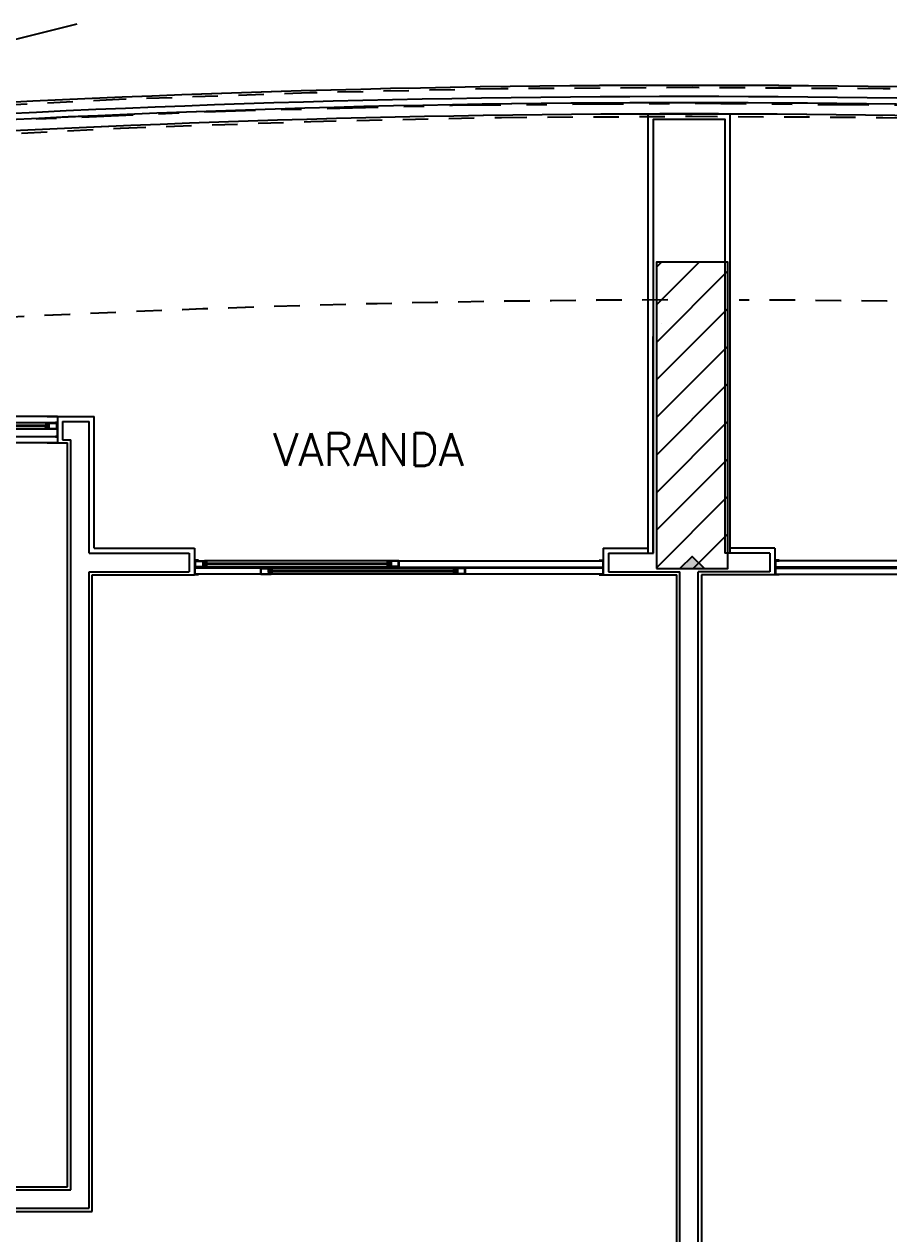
# Model space of a CAD drawing. Header units: millimetres. Extents: x 188.6 to 263.2, y 40.1 to 120.1.
# Drawn here: x 226.05 to 230.28, y 75.57 to 81.49 of the extents above; entities that cross this region are included whole.
import ezdxf

# ---------------------------------------------------------------- set-up
doc = ezdxf.new("R2010")
doc.units = ezdxf.units.MM
for name, pattern in [('ACAD_ISO14W100', [24, 12, -3, 0, -3, 0, -3, 0, -3]), ('DASHDOT2', [0.5, 0.25, -0.125, 0, -0.125]), ('HIDDEN2', [0.1875, 0.125, -0.0625])]:
    doc.linetypes.add(name, pattern=pattern)
for name, color, linetype in [('ARQ', 8, 'Continuous'), ('ARQ-TXT', 8, 'Continuous'), ('ESTR-PILARES', 11, 'Continuous'), ('ESTR-VIGAS', 11, 'HIDDEN2'), ('ESTRUTURA', 7, 'Continuous'), ('SPDA-MALHA', 162, 'ACAD_ISO14W100')]:
    doc.layers.add(name, color=color, linetype=linetype)
doc.styles.add('60-75', font='romans.shx', dxfattribs={"height": 0.12})

# ---------------------------------------------------------------- blocks, each defined once
blk = doc.blocks.new('varanda pav tipo')
at = {"color": 0, "linetype": 'Continuous'}
for radius, start, end in [(66.1415, 81.899467, 98.100485), (66.0865, 81.940842, 98.059109), (66.0565, 81.963438, 98.036513), (66.0015, 82.004914, 97.995038)]:
    blk.add_arc((21.85, -66.1865), radius, start, end, dxfattribs=at)
at = {"color": 0, "linetype": 'ByBlock'}
for start, end in [(90.120398, 94.040816), (85.900109, 89.819671)]:
    blk.add_arc((21.8853, -67.5842), 66.4892, start, end, dxfattribs=at)
blk = doc.blocks.new('XREF-TIPO$0$A$C491F7D64-flat-1')
for p, q in [((-0.057, 0.03), (-0.005, 0.03)), ((-0.057, 0.03), (-0.057, 0)), ((-0.055, 0.028), (-0.019, 0.028)), ((-0.055, 0.002), (-0.055, 0.028)), ((-0.055, 0.002), (-0.007, 0.002)), ((-0.019, 0.028), (-0.019, 0.008)), ((-0.007, 0.008), (-0.019, 0.008)), ((-0.017, 0.03), (-0.017, 0.02)), ((-0.005, 0.02), (-0.017, 0.02)), ((-0.017, 0.02), (-0.017, 0.01)), ((-0.005, 0.01), (-0.017, 0.01)), ((-0.005, 0.0195), (-0.0165, 0.0195)), ((0, 0.0185), (-0.0165, 0.0185)), ((0, 0.0115), (-0.0165, 0.0115)), ((-0.005, 0.0105), (-0.0165, 0.0105)), ((-0.015, 0.028), (-0.015, 0.022)), ((-0.015, 0.028), (-0.007, 0.028)), ((-0.007, 0.022), (-0.015, 0.022)), ((-0.007, 0.028), (-0.007, 0.022)), ((-0.007, 0.008), (-0.007, 0.002)), ((-0.005, 0.03), (-0.005, 0.02)), ((-0.005, 0.01), (-0.005, 0)), ((-0.0045, 0.02), (-0.0045, 0.025)), ((-0.0045, 0.01), (-0.0045, 0.005)), ((0, 0.02), (0, 0.0185)), ((0, 0.01), (0, 0.0115)), ((-0.057, 0), (-0.005, 0)), ((-0.055, 0), (-0.055, 0))]:
    blk.add_line(p, q)
for centre, radius, start, end in [((-0.0165, 0.019), 0.0005, 90, 270), ((-0.0165, 0.011), 0.0005, 90, 270), ((-0.005, 0.02), 0.0005, 270, 0), ((-0.005, 0.01), 0.0005, 0, 90), ((-0.005, 0.02), 0.005, 0, 84.26083), ((-0.005, 0.01), 0.005, 275.73917, 0)]:
    blk.add_arc(centre, radius, start, end)
blk = doc.blocks.new('XREF-TIPO$0$A$C70231090-flat-1')
for p, q in [((-0.055, 0.02), (-0.055, 0.0185)), ((-0.055, 0.0185), (-0.0385, 0.0185)), ((-0.055, 0.0115), (-0.0385, 0.0115)), ((-0.055, 0.01), (-0.055, 0.0115)), ((-0.0505, 0.02), (-0.0505, 0.025)), ((-0.0505, 0.01), (-0.0505, 0.005)), ((0, 0.03), (-0.05, 0.03)), ((-0.05, 0.03), (-0.05, 0.02)), ((-0.05, 0.02), (-0.038, 0.02)), ((-0.05, 0.0195), (-0.0385, 0.0195)), ((-0.05, 0.0105), (-0.0385, 0.0105)), ((-0.05, 0.01), (-0.05, 0)), ((-0.05, 0.01), (-0.038, 0.01)), ((-0.04, 0.028), (-0.048, 0.028)), ((-0.048, 0.028), (-0.048, 0.022)), ((-0.048, 0.022), (-0.04, 0.022)), ((-0.048, 0.008), (-0.036, 0.008)), ((-0.048, 0.008), (-0.048, 0.002)), ((-0.002, 0.002), (-0.048, 0.002)), ((-0.04, 0.028), (-0.04, 0.022)), ((-0.038, 0.03), (-0.038, 0.02)), ((-0.038, 0.02), (-0.038, 0.01)), ((-0.002, 0.028), (-0.036, 0.028)), ((-0.036, 0.028), (-0.036, 0.008)), ((-0.002, 0.019), (-0.002, 0.028)), ((-0.002, 0.002), (-0.002, 0.019)), ((-0.002, 0.019), (-0.002, 0.019)), ((0, 0.017), (0, 0.03)), ((0, 0.002), (0, 0.017)), ((0, 0.017), (0, 0.017)), ((0, 0), (0, 0.002)), ((0, 0.002), (0, 0.002)), ((0, 0), (-0.05, 0))]:
    blk.add_line(p, q)
for centre, radius, start, end in [((-0.05, 0.02), 0.005, 95.73917, 180), ((-0.05, 0.01), 0.005, 180, 264.26083), ((-0.05, 0.02), 0.0005, 180, 270), ((-0.05, 0.01), 0.0005, 90, 180), ((-0.0385, 0.019), 0.0005, 270, 90), ((-0.0385, 0.011), 0.0005, 270, 90)]:
    blk.add_arc(centre, radius, start, end)
blk = doc.blocks.new('XREF-TIPO$0$A$C491F7D64-flat-2')
for p, q in [((-0.057, 0.03), (-0.005, 0.03)), ((-0.057, 0.03), (-0.057, 0)), ((-0.055, 0.028), (-0.019, 0.028)), ((-0.055, 0.002), (-0.055, 0.028)), ((-0.055, 0.002), (-0.007, 0.002)), ((-0.019, 0.028), (-0.019, 0.008)), ((-0.007, 0.008), (-0.019, 0.008)), ((-0.017, 0.03), (-0.017, 0.02)), ((-0.005, 0.02), (-0.017, 0.02)), ((-0.017, 0.02), (-0.017, 0.01)), ((-0.005, 0.01), (-0.017, 0.01)), ((-0.005, 0.0195), (-0.0165, 0.0195)), ((0, 0.0185), (-0.0165, 0.0185)), ((0, 0.0115), (-0.0165, 0.0115)), ((-0.005, 0.0105), (-0.0165, 0.0105)), ((-0.015, 0.028), (-0.015, 0.022)), ((-0.015, 0.028), (-0.007, 0.028)), ((-0.007, 0.022), (-0.015, 0.022)), ((-0.007, 0.028), (-0.007, 0.022)), ((-0.007, 0.008), (-0.007, 0.002)), ((-0.005, 0.03), (-0.005, 0.02)), ((-0.005, 0.01), (-0.005, 0)), ((-0.0045, 0.02), (-0.0045, 0.025)), ((-0.0045, 0.01), (-0.0045, 0.005)), ((0, 0.02), (0, 0.0185)), ((0, 0.01), (0, 0.0115)), ((-0.057, 0), (-0.005, 0)), ((-0.055, 0), (-0.055, 0))]:
    blk.add_line(p, q)
for centre, radius, start, end in [((-0.0165, 0.019), 0.0005, 90, 270), ((-0.0165, 0.011), 0.0005, 90, 270), ((-0.005, 0.02), 0.0005, 270, 0), ((-0.005, 0.01), 0.0005, 0, 90), ((-0.005, 0.02), 0.005, 0, 84.26083), ((-0.005, 0.01), 0.005, 275.73917, 0)]:
    blk.add_arc(centre, radius, start, end)
blk = doc.blocks.new('XREF-TIPO$0$A$C491F7D64-flat-3')
for p, q in [((0, 0.02), (0, 0.0185)), ((0, 0.0185), (0.0165, 0.0185)), ((0, 0.01), (0, 0.0115)), ((0, 0.0115), (0.0165, 0.0115)), ((0.0045, 0.02), (0.0045, 0.025)), ((0.0045, 0.01), (0.0045, 0.005)), ((0.057, 0.03), (0.005, 0.03)), ((0.005, 0.03), (0.005, 0.02)), ((0.005, 0.02), (0.017, 0.02)), ((0.005, 0.0195), (0.0165, 0.0195)), ((0.005, 0.0105), (0.0165, 0.0105)), ((0.005, 0.01), (0.017, 0.01)), ((0.005, 0.01), (0.005, 0)), ((0.007, 0.028), (0.007, 0.022)), ((0.015, 0.028), (0.007, 0.028)), ((0.007, 0.022), (0.015, 0.022)), ((0.007, 0.008), (0.007, 0.002)), ((0.007, 0.008), (0.019, 0.008)), ((0.055, 0.002), (0.007, 0.002)), ((0.015, 0.028), (0.015, 0.022)), ((0.017, 0.03), (0.017, 0.02)), ((0.017, 0.02), (0.017, 0.01)), ((0.019, 0.028), (0.019, 0.008)), ((0.055, 0.028), (0.019, 0.028)), ((0.055, 0.002), (0.055, 0.028)), ((0.057, 0.03), (0.057, 0)), ((0.057, 0), (0.005, 0)), ((0.055, 0), (0.055, 0))]:
    blk.add_line(p, q)
for centre, radius, start, end in [((0.005, 0.02), 0.005, 95.73917, 180), ((0.005, 0.01), 0.005, 180, 264.26083), ((0.005, 0.02), 0.0005, 180, 270), ((0.005, 0.01), 0.0005, 90, 180), ((0.0165, 0.019), 0.0005, 270, 90), ((0.0165, 0.011), 0.0005, 270, 90)]:
    blk.add_arc(centre, radius, start, end)
blk = doc.blocks.new('XREF-TIPO$0$A$C752324B1')
at = {"color": 0}
for p, q in [((0.02, 0.071), (0, 0.071)), ((0, 0.071), (0, 0)), ((0.002, 0.069), (0.002, 0.002)), ((0.002, 0.069), (0.02, 0.069)), ((1, 0.068), (0.002, 0.068)), ((0.02, 0.071), (0.02, 0.069)), ((1.002, 0.068), (1.9498, 0.068)), ((1.98, 0.071), (1.98, 0.069)), ((1.98, 0.071), (2, 0.071)), ((1.998, 0.069), (1.98, 0.069)), ((1.998, 0.069), (1.998, 0.002)), ((2, 0.071), (2, 0)), ((1, 0.038), (0.002, 0.038)), ((0.002, 0.033), (1.998, 0.033)), ((0.002, 0.003), (1.998, 0.003)), ((0.002, 0.002), (0.02, 0.002)), ((0.02, 0), (0.02, 0.002)), ((0.7152, 0.021), (1.6372, 0.021)), ((0.7152, 0.015), (1.6372, 0.015)), ((0.7272, 0.033), (1.6252, 0.033)), ((0.7272, 0.003), (1.6252, 0.003)), ((1, 0.038), (1.9498, 0.038)), ((1.04, 0.056), (1.9568, 0.056)), ((1.04, 0.05), (1.9568, 0.05)), ((1.98, 0), (1.98, 0.002)), ((1.9978, 0.002), (1.98, 0.002)), ((0.02, 0), (0, 0)), ((1.98, 0), (1.9998, 0))]:
    blk.add_line(p, q, dxfattribs=at)
for name, p in [('XREF-TIPO$0$A$C491F7D64-flat-1', (1.057, 0.038)), ('XREF-TIPO$0$A$C491F7D64-flat-3', (1.9398, 0.038)), ('XREF-TIPO$0$A$C491F7D64-flat-2', (0.7322, 0.003)), ('XREF-TIPO$0$A$C70231090-flat-1', (1.6752, 0.003))]:
    blk.add_blockref(name, p, dxfattribs=at)
blk = doc.blocks.new('XREF-TIPO$0$A$C23913CE5-flat-1')
at = {"color": 0}
for p, q in [((0.003, -0.675), (0.003, -0.0022)), ((0.039, -0.003), (0.039, -0.05)), ((0.069, -0.003), (0.039, -0.003)), ((0.039, -0.675), (0.039, -0.05)), ((0.049, -0.05), (0.039, -0.05)), ((0.041, -0.005), (0.041, -0.048)), ((0.067, -0.005), (0.041, -0.005)), ((0.047, -0.048), (0.041, -0.048)), ((0.067, -0.036), (0.047, -0.036)), ((0.047, -0.048), (0.047, -0.036)), ((0.069, -0.038), (0.049, -0.038)), ((0.049, -0.05), (0.049, -0.038)), ((0.051, -0.686), (0.051, -0.039)), ((0.051, -0.039), (0.057, -0.039)), ((0.057, -0.686), (0.057, -0.039)), ((0.059, -0.05), (0.059, -0.038)), ((0.069, -0.05), (0.059, -0.05)), ((0.061, -0.048), (0.061, -0.04)), ((0.067, -0.04), (0.061, -0.04)), ((0.067, -0.048), (0.061, -0.048)), ((0.067, -0.005), (0.067, -0.036)), ((0.067, -0.04), (0.067, -0.048)), ((0.069, -0.003), (0.069, -0.05)), ((0.069, -0.675), (0.069, -0.05)), ((0.003, -0.675), (0.003, -0.725)), ((0.003, -0.675), (0.033, -0.675)), ((0.005, -0.677), (0.005, -0.723)), ((0.005, -0.677), (0.031, -0.677)), ((0.031, -0.677), (0.031, -0.711)), ((0.033, -0.675), (0.033, -0.725)), ((0.039, -0.725), (0.039, -0.675)), ((0.049, -0.675), (0.039, -0.675)), ((0.041, -0.723), (0.041, -0.677)), ((0.047, -0.677), (0.041, -0.677)), ((0.047, -0.677), (0.047, -0.689)), ((0.067, -0.689), (0.047, -0.689)), ((0.049, -0.675), (0.049, -0.687)), ((0.069, -0.687), (0.049, -0.687)), ((0.051, -0.686), (0.057, -0.686)), ((0.059, -0.675), (0.059, -0.687)), ((0.069, -0.675), (0.059, -0.675)), ((0.061, -0.677), (0.061, -0.685)), ((0.067, -0.677), (0.061, -0.677)), ((0.067, -0.685), (0.061, -0.685)), ((0.067, -0.685), (0.067, -0.677)), ((0.067, -0.723), (0.067, -0.689)), ((0.069, -0.725), (0.069, -0.675)), ((0.013, -0.725), (0.003, -0.725)), ((0.003, -1.3465), (0.003, -0.725)), ((0.011, -0.723), (0.005, -0.723)), ((0.011, -0.723), (0.011, -0.711)), ((0.031, -0.711), (0.011, -0.711)), ((0.013, -0.725), (0.013, -0.713)), ((0.033, -0.713), (0.013, -0.713)), ((0.015, -1.3575), (0.015, -0.714)), ((0.015, -0.714), (0.021, -0.714)), ((0.021, -1.3575), (0.021, -0.714)), ((0.023, -0.725), (0.023, -0.713)), ((0.033, -0.725), (0.023, -0.725)), ((0.031, -0.715), (0.025, -0.715)), ((0.025, -0.723), (0.025, -0.715)), ((0.031, -0.723), (0.025, -0.723)), ((0.031, -0.715), (0.031, -0.723)), ((0.033, -1.397), (0.033, -0.725)), ((0.039, -0.725), (0.069, -0.725)), ((0.041, -0.723), (0.067, -0.723)), ((0.069, -0.725), (0.069, -1.3982)), ((0.003, -1.397), (0.003, -1.3465)), ((0.013, -1.3465), (0.003, -1.3465)), ((0.011, -1.3485), (0.005, -1.3485)), ((0.005, -1.395), (0.005, -1.3485)), ((0.011, -1.3485), (0.011, -1.3605)), ((0.031, -1.3605), (0.011, -1.3605)), ((0.013, -1.3465), (0.013, -1.3585)), ((0.033, -1.3585), (0.013, -1.3585)), ((0.015, -1.3575), (0.021, -1.3575)), ((0.023, -1.3465), (0.023, -1.3585)), ((0.033, -1.3465), (0.023, -1.3465)), ((0.025, -1.3485), (0.025, -1.3565)), ((0.031, -1.3485), (0.025, -1.3485)), ((0.031, -1.3565), (0.025, -1.3565)), ((0.031, -1.3565), (0.031, -1.3485)), ((0.031, -1.395), (0.031, -1.3605)), ((0.033, -1.397), (0.033, -1.3585)), ((0.003, -1.397), (0.033, -1.397)), ((0.005, -1.395), (0.031, -1.395))]:
    blk.add_line(p, q, dxfattribs=at)
for points in [[(0.001, -0.0002), (0.001, -0.0104), (0.003, -0.0104), (0.003, -0.0022), (0.069, -0.0022), (0.069, -0.0102), (0.071, -0.0102), (0.071, -0.0002), (0.001, -0.0002)], [(0.001, -1.4002), (0.001, -1.39), (0.003, -1.39), (0.003, -1.3982), (0.069, -1.3982), (0.069, -1.3902), (0.071, -1.3902), (0.071, -1.4002), (0.001, -1.4002)]]:
    blk.add_lwpolyline(points, dxfattribs=at)
for points in [[(0.0505, -0.0385, 1), (0.0495, -0.0385), (0.0495, -0.05, -0.414214), (0.049, -0.0505), (0.044, -0.0505, 0.38517), (0.049, -0.055), (0.0505, -0.055)], [(0.064, -0.0505), (0.059, -0.0505, -0.414214), (0.0585, -0.05), (0.0585, -0.0385, 1), (0.0575, -0.0385), (0.0575, -0.055), (0.059, -0.055, 0.38517)], [(0.0505, -0.6865, -1), (0.0495, -0.6865), (0.0495, -0.675, 0.414214), (0.049, -0.6745), (0.044, -0.6745, -0.38517), (0.049, -0.67), (0.0505, -0.67)], [(0.064, -0.6745), (0.059, -0.6745, 0.414214), (0.0585, -0.675), (0.0585, -0.6865, -1), (0.0575, -0.6865), (0.0575, -0.67), (0.059, -0.67, -0.38517)], [(0.0145, -0.7135, 1), (0.0135, -0.7135), (0.0135, -0.725, -0.414214), (0.013, -0.7255), (0.008, -0.7255, 0.38517), (0.013, -0.73), (0.0145, -0.73)], [(0.028, -0.7255), (0.023, -0.7255, -0.414214), (0.0225, -0.725), (0.0225, -0.7135, 1), (0.0215, -0.7135), (0.0215, -0.73), (0.023, -0.73, 0.38517)], [(0.0135, -1.3465, 0.414214), (0.013, -1.346), (0.008, -1.346, -0.38517), (0.013, -1.3415), (0.0145, -1.3415), (0.0145, -1.358, -1), (0.0135, -1.358)], [(0.0225, -1.3465, -0.414214), (0.023, -1.346), (0.028, -1.346, 0.38517), (0.023, -1.3415), (0.0215, -1.3415), (0.0215, -1.358, 1), (0.0225, -1.358)]]:
    blk.add_lwpolyline(points, format="xyb", close=True, dxfattribs=at)
blk = doc.blocks.new('ESTR-TP-29.09.2016')
at = {"layer": 'ESTR-PILARES'}
for p, q in [((23.19, 20.6012), (23.399, 20.8102)), ((23.19, 20.7851), (23.2151, 20.8102)), ((23.19, 20.4174), (23.54, 20.7674)), ((23.19, 20.2335), (23.54, 20.5835)), ((23.215, 20.5102), (23.215, 20.5102)), ((23.215, 20.5102), (23.215, 20.5102)), ((23.19, 20.0497), (23.54, 20.3997)), ((23.19, 19.8658), (23.54, 20.2158)), ((23.19, 19.682), (23.54, 20.032)), ((23.365, 20.0602), (23.365, 20.0602)), ((23.19, 19.4981), (23.54, 19.8481)), ((23.19, 19.3143), (23.54, 19.6643)), ((23.3698, 19.3102), (23.54, 19.4804)), ((23.19, 19.3102), (23.19, 19.3102)), ((23.215, 19.3102), (23.215, 19.3102))]:
    blk.add_line(p, q, dxfattribs=at)
for points in [[(23.19, 19.3102), (23.54, 19.3102), (23.54, 20.8102), (23.19, 20.8102), (23.19, 19.3102)], [(23.305, 19.3102), (23.425, 19.3102), (23.365, 19.3702), (23.305, 19.3102)]]:
    blk.add_lwpolyline(points, dxfattribs=at)
for points in [[(23.305, 19.3102), (23.425, 19.3102), (23.365, 19.3702)], [(23.305, 19.3102), (23.365, 19.3702), (23.305, 19.3102)]]:
    blk.add_solid(points, dxfattribs=at)
at = {"layer": 'ESTR-VIGAS'}
blk.add_line((23.3646, 21.6639), (23.3646, 21.6639), dxfattribs=at)
for points in [[(23.3646, 21.6639), (22.4308, 21.6584)], [(23.3655, 21.6639), (23.3646, 21.6639)], [(24.2991, 21.6584), (23.3655, 21.6639)], [(20.561, 21.6055), (19.6284, 21.5593)], [(20.562, 21.6055), (20.561, 21.6055)], [(21.4952, 21.6385), (20.562, 21.6055)], [(21.4962, 21.6385), (21.4952, 21.6385)], [(22.4297, 21.6583), (21.4962, 21.6385)], [(22.4308, 21.6584), (22.4297, 21.6583)], [(24.3002, 21.6583), (24.2991, 21.6584)], [(25.2337, 21.6385), (24.3002, 21.6583)], [(20.5669, 21.4656), (21.5001, 21.4986)], [(21.4991, 21.4986), (22.4327, 21.5184)], [(21.4991, 21.4986), (21.5001, 21.4986)], [(22.4316, 21.5184), (23.3655, 21.5239)], [(22.4316, 21.5184), (22.4327, 21.5184)], [(23.3646, 21.5239), (24.2983, 21.5184)], [(23.3646, 21.5239), (23.3655, 21.5239)], [(24.2972, 21.5184), (25.2307, 21.4986)], [(24.2972, 21.5184), (24.2983, 21.5184)], [(19.6353, 21.4195), (20.5679, 21.4656)], [(20.5669, 21.4656), (20.5679, 21.4656)]]:
    blk.add_lwpolyline(points, dxfattribs=at)

msp = doc.modelspace()

# ---------------------------------------------------------------- linework, layer by layer
at = {"layer": 'ARQ'}
for p, q in [((226.2132, 79.5696), (224.8129, 79.5696, 0.0006)), ((226.2132, 79.5696), (224.8129, 79.5696, 0.0006)), ((226.1632, 79.5696), (226.3932, 79.5696)), ((226.1632, 79.5696), (226.3932, 79.5696)), ((226.2132, 79.5696), (226.2132, 79.4397)), ((226.2132, 79.5696), (226.2132, 79.4397)), ((226.3932, 78.9246), (226.3932, 79.5696)), ((226.3932, 78.9246), (226.3932, 79.5696)), ((226.2382, 79.5446, 0.0006), (226.2382, 79.4546, 0.0006)), ((226.2382, 79.5446, 0.0006), (226.3682, 79.5446)), ((226.2382, 79.5446, 0.0006), (226.2382, 79.4546, 0.0006)), ((226.2382, 79.5446, 0.0006), (226.3682, 79.5446)), ((226.3682, 78.8996), (226.3682, 79.5446)), ((226.3682, 78.8996), (226.3682, 79.5446)), ((226.2132, 79.4397), (224.8129, 79.4396, 0.0006)), ((226.2132, 79.4397), (224.8129, 79.4396, 0.0006)), ((226.1632, 79.4397), (226.2632, 79.4397)), ((226.1632, 79.4397), (226.2632, 79.4397)), ((226.2382, 79.4546, 0.0006), (226.2782, 79.4546)), ((226.2382, 79.4546, 0.0006), (226.2782, 79.4546)), ((226.2632, 75.7996), (226.2632, 79.4396)), ((226.2632, 75.7996), (226.2632, 79.4396)), ((226.2782, 75.7846), (226.2782, 79.4546)), ((226.2782, 75.7846), (226.2782, 79.4546)), ((226.3682, 78.8996), (226.8582, 78.8996)), ((226.3682, 78.8996), (226.8582, 78.8996)), ((226.3932, 78.9246), (226.8832, 78.9246)), ((226.3932, 78.9246), (226.8832, 78.9246)), ((226.8582, 78.8996), (226.8582, 78.8096)), ((226.8582, 78.8996), (226.8582, 78.8096)), ((226.8832, 78.9246), (226.8832, 78.7946)), ((226.8832, 78.9246), (226.8832, 78.7946)), ((228.8832, 78.9246), (229.1032, 78.9246)), ((228.8832, 78.9246), (228.8832, 78.7946)), ((228.8832, 78.9246), (229.1032, 78.9246)), ((228.8832, 78.9246), (228.8832, 78.7946)), ((228.9082, 78.8996), (229.1282, 78.8996)), ((228.9082, 78.8996), (228.9082, 78.8096)), ((228.9082, 78.8996), (229.1282, 78.8996)), ((228.9082, 78.8996), (228.9082, 78.8096)), ((229.6982, 78.8996), (229.4782, 78.8996)), ((229.6982, 78.8996), (229.4782, 78.8996)), ((229.7232, 78.9246), (229.5032, 78.9246)), ((229.7232, 78.9246), (229.5032, 78.9246)), ((229.6982, 78.8996), (229.6982, 78.8096)), ((229.6982, 78.8996), (229.6982, 78.8096)), ((229.7232, 78.9246), (229.7232, 78.7946)), ((229.7232, 78.9246), (229.7232, 78.7946)), ((226.3682, 75.6946), (226.3682, 78.8096)), ((226.3682, 78.8096), (226.8582, 78.8096)), ((226.3682, 75.6946), (226.3682, 78.8096)), ((226.3682, 78.8096), (226.8582, 78.8096)), ((226.3832, 75.6796), (226.3832, 78.7946)), ((226.3832, 78.7946), (226.8832, 78.7946)), ((226.3832, 75.6796), (226.3832, 78.7946)), ((226.3832, 78.7946), (226.8832, 78.7946)), ((228.8832, 78.7946), (229.2432, 78.7946)), ((228.8832, 78.7946), (229.2432, 78.7946)), ((228.9082, 78.8096), (229.2582, 78.8096)), ((228.9082, 78.8096), (229.2582, 78.8096)), ((229.2432, 72.8596), (229.2432, 78.7946)), ((229.2432, 72.8596), (229.2432, 78.7946)), ((229.2582, 72.8446), (229.2582, 78.8096)), ((229.2582, 72.8446), (229.2582, 78.8096)), ((229.3482, 72.8446), (229.3482, 78.8096)), ((229.6982, 78.8096), (229.3482, 78.8096)), ((229.3482, 72.8446), (229.3482, 78.8096)), ((229.6982, 78.8096), (229.3482, 78.8096)), ((229.3632, 78.7946), (229.3632, 72.8596)), ((229.7232, 78.7946), (229.3632, 78.7946)), ((229.3632, 78.7946), (229.3632, 72.8596)), ((229.7232, 78.7946), (229.3632, 78.7946)), ((224.5782, 75.7996), (226.2632, 75.7996)), ((224.5782, 75.7996), (226.2632, 75.7996)), ((224.5782, 75.7846), (226.2782, 75.7846)), ((224.5782, 75.7846), (226.2782, 75.7846)), ((224.5782, 75.6946), (226.3682, 75.6946)), ((224.5782, 75.6946), (226.3682, 75.6946)), ((224.5782, 75.6796), (226.3832, 75.6796)), ((224.5782, 75.6796), (226.3832, 75.6796))]:
    msp.add_line(p, q, dxfattribs=at)
for points in [[(226.3082, 81.4888), (224.9079, 81.1387), (223.5077, 81.4888)], [(226.3082, 81.4888), (224.9079, 81.1387), (223.5077, 81.4888)], [(229.1031, 78.8996), (229.1032, 81.0495), (229.5027, 81.0495), (229.5027, 78.8996)], [(229.1034, 78.8997), (229.1035, 81.0497), (229.503, 81.0497), (229.503, 78.8998)], [(229.1034, 78.8997), (229.1035, 81.0497), (229.503, 81.0497), (229.503, 78.8998)], [(229.1281, 78.8996), (229.1282, 81.0245), (229.4777, 81.0245), (229.4777, 78.8996)], [(229.1284, 78.8997), (229.1285, 81.0247), (229.478, 81.0247), (229.478, 78.8998)], [(229.1284, 78.8997), (229.1285, 81.0247), (229.478, 81.0247), (229.478, 78.8998)]]:
    msp.add_lwpolyline(points, dxfattribs=at)
at = {"layer": 'SPDA-MALHA', "linetype": 'DASHDOT2'}
msp.add_arc((229.3076, 12.8362), 68.264, 82.215365, 97.790824, dxfattribs=at)

# ---------------------------------------------------------------- block references
at = {"layer": 'ARQ', "linetype": 'HIDDEN2'}
for p in [(207.4529, 81.2344), (207.4532, 81.2345)]:
    msp.add_blockref('varanda pav tipo', p, dxfattribs=at)
at = {"layer": 'ARQ', "xscale": -1, "rotation": 90}
msp.add_blockref('XREF-TIPO$0$A$C23913CE5-flat-1', (224.813, 79.5406), dxfattribs=at)
msp.add_blockref('XREF-TIPO$0$A$C23913CE5-flat-1', (224.813, 79.5406), dxfattribs=at)
at = {"layer": 'ARQ', "xscale": -1}
msp.add_blockref('XREF-TIPO$0$A$C752324B1', (228.8832, 78.7946), dxfattribs=at)
msp.add_blockref('XREF-TIPO$0$A$C752324B1', (228.8832, 78.7946), dxfattribs=at)
at = {"layer": 'ARQ'}
msp.add_blockref('XREF-TIPO$0$A$C752324B1', (229.7232, 78.7946), dxfattribs=at)
msp.add_blockref('XREF-TIPO$0$A$C752324B1', (229.7232, 78.7946), dxfattribs=at)
at = {"layer": 'ESTRUTURA'}
msp.add_blockref('ESTR-TP-29.09.2016', (205.9531, 59.5144), dxfattribs=at)

# ---------------------------------------------------------------- texts
at = {"layer": 'ARQ-TXT', "style": '60-75'}
msp.add_text('VARANDA', height=0.16, dxfattribs=at).set_placement((227.2686, 79.3272))

doc.saveas('drawing.dxf')
